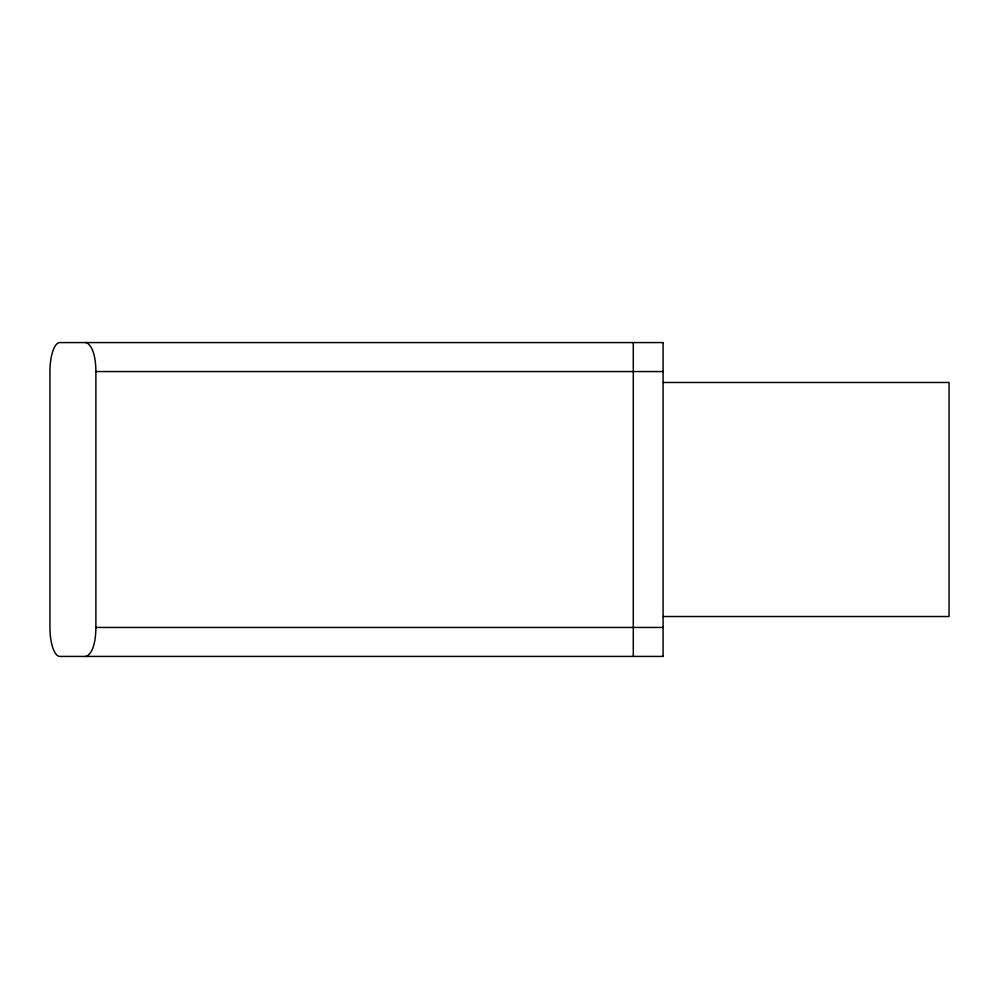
<?xml version="1.0" encoding="UTF-8"?>
<svg xmlns="http://www.w3.org/2000/svg" width="999" height="999" viewBox="0 0 999 999"><rect width="100%" height="100%" fill="white"/><g stroke="black" fill="none" stroke-linecap="round" stroke-linejoin="round"><path stroke-width="1.5" d="M85.589 342.57L85.777 342.57A21.641 7.43 90 0 1 86.626 342.719C94.368 347.04 95.804 361.913 95.892 371.553L95.892 627.447C95.817 637.075 94.343 651.91 86.676 656.256A21.641 7.43 -90 0 1 85.839 656.43L85.589 656.43M633.291 343.094L633.291 655.906M663.086 342.57L59.865 342.57A28.983 9.915 -90 0 0 49.95 371.553L49.95 627.447A28.983 9.915 -90 0 0 59.865 656.43L663.086 656.43M95.892 371.553L663.086 371.553M663.111 382.48L949.05 382.48L949.05 616.52L663.111 616.52M95.892 627.447L663.086 627.447M663.086 342.894L663.086 656.106"/></g></svg>
